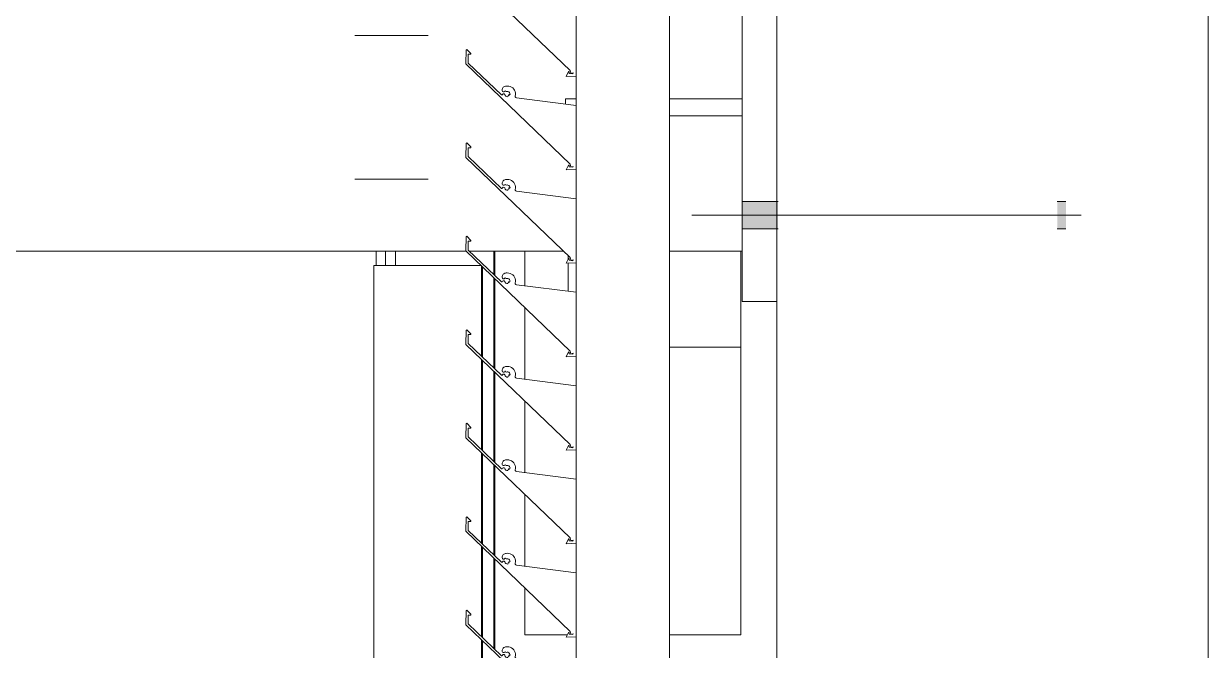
# Model space of a CAD drawing. Header units: millimetres. Extents: x -220592 to 404889, y -217665 to 38245.
# Drawn here: x -987.26 to -979.02, y -1326.67 to -1322.31 of the extents above; entities that cross this region are included whole.
import ezdxf

# ---------------------------------------------------------------- set-up
doc = ezdxf.new("R2010")
doc.units = ezdxf.units.MM
doc.linetypes.add('XKITLINE00', pattern=[0])
doc.linetypes.add('XKITLINE02', pattern=[4, 2, -2])
doc.layers.add('000 - 0_HIDE_OBJ_FRAMING_DEF_SUB_1', color=7, linetype='Continuous')
doc.layers.add('Bolt', color=7, linetype='Continuous', lineweight=0)
doc.layers.add('Part', color=7, linetype='Continuous', lineweight=0)

# ---------------------------------------------------------------- blocks, each defined once
blk = doc.blocks.new('*A13531')
at = {"layer": '000 - 0_HIDE_OBJ_FRAMING_DEF_SUB_1', "color": 7, "linetype": 'XKITLINE00', "lineweight": 0}
for p, q in [((-170.913334, 67.570805), (-170.913334, 99.680387)), ((-167.913334, 70.570805), (-167.913334, 99.420018))]:
    blk.add_line(p, q, dxfattribs=at)
blk = doc.blocks.new('*A13719')
at = {"layer": '000 - 0_HIDE_OBJ_FRAMING_DEF_SUB_1', "color": 7, "linetype": 'XKITLINE00', "lineweight": 0}
for p, q in [((-173.697937, 85.088511), (-173.697937, 85.188511)), ((-173.633058, 85.088511), (-173.633058, 85.188511)), ((-173.562852, 85.088511), (-173.562852, 85.188511)), ((-172.87913, 85.024479), (-172.87913, 85.188511)), ((-172.873025, 85.018628), (-172.873025, 85.188511)), ((-173.713199, 72.288511), (-173.713199, 85.088511)), ((-173.713199, 85.088511), (-172.967818, 85.088511)), ((-172.964598, 84.456391), (-172.964598, 85.08542)), ((-172.958493, 84.45054), (-172.958493, 85.079558)), ((-172.87913, 84.374479), (-172.87913, 85.003355)), ((-172.873025, 84.368628), (-172.873025, 84.997493)), ((-172.964598, 83.806391), (-172.964598, 84.43542)), ((-172.958493, 83.80054), (-172.958493, 84.429558)), ((-172.87913, 83.724479), (-172.87913, 84.353355)), ((-172.873025, 83.718628), (-172.873025, 84.347493)), ((-172.964598, 83.156391), (-172.964598, 83.78542)), ((-172.958493, 83.15054), (-172.958493, 83.779558)), ((-172.87913, 83.074479), (-172.87913, 83.703355)), ((-172.873025, 83.068628), (-172.873025, 83.697493)), ((-172.964598, 82.506391), (-172.964598, 83.13542)), ((-172.958493, 82.50054), (-172.958493, 83.129558)), ((-172.87913, 82.424479), (-172.87913, 83.053355)), ((-172.873025, 82.418628), (-172.873025, 83.047493)), ((-172.964598, 81.856391), (-172.964598, 82.48542)), ((-172.958493, 81.85054), (-172.958493, 82.479558))]:
    blk.add_line(p, q, dxfattribs=at)
blk = doc.blocks.new('*A13720')
at = {"layer": 'Part', "color": 7, "linetype": 'XKITLINE00', "lineweight": 0}
for p, q in [((-172.663349, 84.947415), (-172.663349, 85.188511)), ((-171.163349, 82.520764), (-171.163349, 85.188511)), ((-172.663349, 84.297415), (-172.663349, 84.796167)), ((-172.663349, 83.647415), (-172.663349, 84.146167)), ((-172.663349, 82.997415), (-172.663349, 83.496167)), ((-172.663349, 82.520764), (-172.663349, 82.846167)), ((-172.663349, 82.520764), (-172.368215, 82.520764)), ((-171.658652, 82.520764), (-171.163349, 82.520764))]:
    blk.add_line(p, q, dxfattribs=at)
blk = doc.blocks.new('*A13733')
at = {"layer": 'Part', "color": 7, "linetype": 'XKITLINE00', "lineweight": 0}
for p, q in [((-173.072824, 82.689018), (-173.073377, 82.589867)), ((-173.068143, 82.691486), (-173.072824, 82.689018)), ((-173.039494, 82.662598), (-173.068143, 82.691486)), ((-173.058341, 82.596233), (-173.057999, 82.65758)), ((-172.827326, 82.374831), (-173.058341, 82.596233)), ((-173.057999, 82.65758), (-173.040579, 82.657677)), ((-173.040579, 82.657677), (-173.039494, 82.662598)), ((-173.073377, 82.589867), (-172.348255, 81.893621)), ((-172.809549, 82.431553), (-172.814002, 82.427895)), ((-172.804479, 82.434293), (-172.809549, 82.431553)), ((-172.798978, 82.436012), (-172.804479, 82.434293)), ((-172.79325, 82.436648), (-172.798978, 82.436012)), ((-172.786451, 82.436746), (-172.79325, 82.436648)), ((-172.776238, 82.435961), (-172.786451, 82.436746)), ((-172.766337, 82.433338), (-172.776238, 82.435961)), ((-172.757074, 82.428965), (-172.766337, 82.433338)), ((-172.748758, 82.422986), (-172.757074, 82.428965)), ((-172.822166, 82.373739), (-172.827326, 82.374831)), ((-172.822163, 82.412893), (-172.822659, 82.405123)), ((-172.822659, 82.405123), (-172.820019, 82.399649)), ((-172.818512, 82.378366), (-172.822166, 82.373739)), ((-172.820428, 82.418389), (-172.822163, 82.412893)), ((-172.817674, 82.423452), (-172.820428, 82.418389)), ((-172.820019, 82.399649), (-172.814875, 82.396412)), ((-172.814048, 82.38222), (-172.818512, 82.378366)), ((-172.814002, 82.427895), (-172.817674, 82.423452)), ((-172.814875, 82.396412), (-172.808797, 82.3964)), ((-172.808154, 82.382014), (-172.814048, 82.38222)), ((-172.808797, 82.3964), (-172.803641, 82.399618)), ((-172.803971, 82.377857), (-172.808154, 82.382014)), ((-172.800857, 82.370283), (-172.803971, 82.377857)), ((-172.803641, 82.399618), (-172.800699, 82.40509)), ((-172.79619, 82.365497), (-172.800857, 82.370283)), ((-172.800699, 82.40509), (-172.798669, 82.400109)), ((-172.798669, 82.400109), (-172.793858, 82.397702)), ((-172.790114, 82.362707), (-172.79619, 82.365497)), ((-172.793858, 82.397702), (-172.78794, 82.398607)), ((-172.783442, 82.362284), (-172.790114, 82.362707)), ((-172.78794, 82.398607), (-172.78144, 82.398263)), ((-172.78112, 82.369675), (-172.783442, 82.362284)), ((-172.78144, 82.398263), (-172.775472, 82.395665)), ((-172.773955, 82.370619), (-172.78112, 82.369675)), ((-172.775472, 82.395665), (-172.77079, 82.391143)), ((-172.767418, 82.378785), (-172.775124, 82.377679)), ((-172.775124, 82.377679), (-172.773955, 82.370619)), ((-172.77079, 82.391143), (-172.767988, 82.385269)), ((-172.767988, 82.385269), (-172.767418, 82.378785)), ((-172.741662, 82.4156), (-172.748758, 82.422986)), ((-172.736022, 82.40705), (-172.741662, 82.4156)), ((-172.732024, 82.39762), (-172.736022, 82.40705)), ((-172.729801, 82.387621), (-172.732024, 82.39762)), ((-172.730912, 82.367251), (-172.729426, 82.377385)), ((-172.730672, 82.361728), (-172.730912, 82.367251)), ((-172.727536, 82.357177), (-172.730672, 82.361728)), ((-172.729426, 82.377385), (-172.729801, 82.387621)), ((-172.722461, 82.354987), (-172.727536, 82.357177)), ((-172.308455, 82.301957), (-172.722461, 82.354987)), ((-172.308462, 81.856287), (-172.308455, 82.301957)), ((-172.360613, 81.887152), (-172.376148, 81.853665)), ((-172.376148, 81.853665), (-172.308462, 81.856287)), ((-172.35549, 81.88674), (-172.360613, 81.887152)), ((-172.355361, 81.874549), (-172.35549, 81.88674)), ((-172.355361, 81.874549), (-172.330378, 81.871409)), ((-172.348255, 81.893621), (-172.345358, 81.875078)), ((-172.345358, 81.875078), (-172.328342, 81.877982)), ((-172.328342, 81.877982), (-172.330378, 81.871409))]:
    blk.add_line(p, q, dxfattribs=at)
blk = doc.blocks.new('*A13734')
at = {"layer": 'Part', "color": 7, "linetype": 'XKITLINE00', "lineweight": 0}
for p, q in [((-173.072824, 83.339018), (-173.073377, 83.239867)), ((-173.068143, 83.341486), (-173.072824, 83.339018)), ((-173.039494, 83.312598), (-173.068143, 83.341486)), ((-173.058341, 83.246233), (-173.057999, 83.30758)), ((-173.057999, 83.30758), (-173.040579, 83.307677)), ((-173.040579, 83.307677), (-173.039494, 83.312598)), ((-173.073377, 83.239867), (-172.348255, 82.543621)), ((-172.827326, 83.024831), (-173.058341, 83.246233)), ((-172.822166, 83.023739), (-172.827326, 83.024831)), ((-172.822163, 83.062893), (-172.822659, 83.055123)), ((-172.822659, 83.055123), (-172.820019, 83.049649)), ((-172.818512, 83.028366), (-172.822166, 83.023739)), ((-172.820428, 83.068389), (-172.822163, 83.062893)), ((-172.817674, 83.073452), (-172.820428, 83.068389)), ((-172.820019, 83.049649), (-172.814875, 83.046412)), ((-172.814048, 83.03222), (-172.818512, 83.028366)), ((-172.814002, 83.077895), (-172.817674, 83.073452)), ((-172.814875, 83.046412), (-172.808797, 83.0464)), ((-172.808154, 83.032014), (-172.814048, 83.03222)), ((-172.809549, 83.081553), (-172.814002, 83.077895)), ((-172.804479, 83.084293), (-172.809549, 83.081553)), ((-172.808797, 83.0464), (-172.803641, 83.049618)), ((-172.803971, 83.027857), (-172.808154, 83.032014)), ((-172.798978, 83.086012), (-172.804479, 83.084293)), ((-172.800857, 83.020283), (-172.803971, 83.027857)), ((-172.803641, 83.049618), (-172.800699, 83.05509)), ((-172.79619, 83.015497), (-172.800857, 83.020283)), ((-172.800699, 83.05509), (-172.798669, 83.050109)), ((-172.79325, 83.086648), (-172.798978, 83.086012)), ((-172.798669, 83.050109), (-172.793858, 83.047702)), ((-172.790114, 83.012707), (-172.79619, 83.015497)), ((-172.793858, 83.047702), (-172.78794, 83.048607)), ((-172.786451, 83.086746), (-172.79325, 83.086648)), ((-172.783442, 83.012284), (-172.790114, 83.012707)), ((-172.78794, 83.048607), (-172.78144, 83.048263)), ((-172.776238, 83.085961), (-172.786451, 83.086746)), ((-172.78112, 83.019675), (-172.783442, 83.012284)), ((-172.78144, 83.048263), (-172.775472, 83.045665)), ((-172.773955, 83.020619), (-172.78112, 83.019675)), ((-172.766337, 83.083338), (-172.776238, 83.085961)), ((-172.775472, 83.045665), (-172.77079, 83.041143)), ((-172.767418, 83.028785), (-172.775124, 83.027679)), ((-172.775124, 83.027679), (-172.773955, 83.020619)), ((-172.77079, 83.041143), (-172.767988, 83.035269)), ((-172.767988, 83.035269), (-172.767418, 83.028785)), ((-172.757074, 83.078965), (-172.766337, 83.083338)), ((-172.748758, 83.072986), (-172.757074, 83.078965)), ((-172.741662, 83.0656), (-172.748758, 83.072986)), ((-172.736022, 83.05705), (-172.741662, 83.0656)), ((-172.732024, 83.04762), (-172.736022, 83.05705)), ((-172.729801, 83.037621), (-172.732024, 83.04762)), ((-172.730912, 83.017251), (-172.729426, 83.027385)), ((-172.730672, 83.011728), (-172.730912, 83.017251)), ((-172.727536, 83.007177), (-172.730672, 83.011728)), ((-172.729426, 83.027385), (-172.729801, 83.037621)), ((-172.722461, 83.004987), (-172.727536, 83.007177)), ((-172.308455, 82.951957), (-172.722461, 83.004987)), ((-172.308462, 82.506287), (-172.308455, 82.951957)), ((-172.360613, 82.537152), (-172.376148, 82.503665)), ((-172.35549, 82.53674), (-172.360613, 82.537152)), ((-172.355361, 82.524549), (-172.35549, 82.53674)), ((-172.355361, 82.524549), (-172.330378, 82.521409)), ((-172.348255, 82.543621), (-172.345358, 82.525078)), ((-172.345358, 82.525078), (-172.328342, 82.527982)), ((-172.328342, 82.527982), (-172.330378, 82.521409)), ((-172.376148, 82.503665), (-172.308462, 82.506287))]:
    blk.add_line(p, q, dxfattribs=at)
blk = doc.blocks.new('*A13735')
at = {"layer": 'Part', "color": 7, "linetype": 'XKITLINE00', "lineweight": 0}
for p, q in [((-173.072824, 83.989018), (-173.073377, 83.889867)), ((-173.068143, 83.991486), (-173.072824, 83.989018)), ((-173.039494, 83.962598), (-173.068143, 83.991486)), ((-173.058341, 83.896233), (-173.057999, 83.95758)), ((-173.057999, 83.95758), (-173.040579, 83.957677)), ((-173.040579, 83.957677), (-173.039494, 83.962598)), ((-173.073377, 83.889867), (-172.348255, 83.193621)), ((-172.827326, 83.674831), (-173.058341, 83.896233)), ((-172.822166, 83.673739), (-172.827326, 83.674831)), ((-172.822163, 83.712893), (-172.822659, 83.705123)), ((-172.822659, 83.705123), (-172.820019, 83.699649)), ((-172.818512, 83.678366), (-172.822166, 83.673739)), ((-172.820428, 83.718389), (-172.822163, 83.712893)), ((-172.817674, 83.723452), (-172.820428, 83.718389)), ((-172.820019, 83.699649), (-172.814875, 83.696412)), ((-172.814048, 83.68222), (-172.818512, 83.678366)), ((-172.814002, 83.727895), (-172.817674, 83.723452)), ((-172.814875, 83.696412), (-172.808797, 83.6964)), ((-172.808154, 83.682014), (-172.814048, 83.68222)), ((-172.809549, 83.731553), (-172.814002, 83.727895)), ((-172.804479, 83.734293), (-172.809549, 83.731553)), ((-172.808797, 83.6964), (-172.803641, 83.699618)), ((-172.803971, 83.677857), (-172.808154, 83.682014)), ((-172.798978, 83.736012), (-172.804479, 83.734293)), ((-172.800857, 83.670283), (-172.803971, 83.677857)), ((-172.803641, 83.699618), (-172.800699, 83.70509)), ((-172.79619, 83.665497), (-172.800857, 83.670283)), ((-172.800699, 83.70509), (-172.798669, 83.700109)), ((-172.79325, 83.736648), (-172.798978, 83.736012)), ((-172.798669, 83.700109), (-172.793858, 83.697702)), ((-172.790114, 83.662707), (-172.79619, 83.665497)), ((-172.793858, 83.697702), (-172.78794, 83.698607)), ((-172.786451, 83.736746), (-172.79325, 83.736648)), ((-172.78794, 83.698607), (-172.78144, 83.698263)), ((-172.776238, 83.735961), (-172.786451, 83.736746)), ((-172.78112, 83.669675), (-172.783442, 83.662284)), ((-172.78144, 83.698263), (-172.775472, 83.695665)), ((-172.773955, 83.670619), (-172.78112, 83.669675)), ((-172.766337, 83.733338), (-172.776238, 83.735961)), ((-172.775472, 83.695665), (-172.77079, 83.691143)), ((-172.767418, 83.678785), (-172.775124, 83.677679)), ((-172.775124, 83.677679), (-172.773955, 83.670619)), ((-172.77079, 83.691143), (-172.767988, 83.685269)), ((-172.767988, 83.685269), (-172.767418, 83.678785)), ((-172.757074, 83.728965), (-172.766337, 83.733338)), ((-172.748758, 83.722986), (-172.757074, 83.728965)), ((-172.741662, 83.7156), (-172.748758, 83.722986)), ((-172.736022, 83.70705), (-172.741662, 83.7156)), ((-172.732024, 83.69762), (-172.736022, 83.70705)), ((-172.729801, 83.687621), (-172.732024, 83.69762)), ((-172.730912, 83.667251), (-172.729426, 83.677385)), ((-172.730672, 83.661728), (-172.730912, 83.667251)), ((-172.729426, 83.677385), (-172.729801, 83.687621)), ((-172.783442, 83.662284), (-172.790114, 83.662707)), ((-172.727536, 83.657177), (-172.730672, 83.661728)), ((-172.722461, 83.654987), (-172.727536, 83.657177)), ((-172.308455, 83.601957), (-172.722461, 83.654987)), ((-172.308462, 83.156287), (-172.308455, 83.601957)), ((-172.360613, 83.187152), (-172.376148, 83.153665)), ((-172.35549, 83.18674), (-172.360613, 83.187152)), ((-172.355361, 83.174549), (-172.35549, 83.18674)), ((-172.355361, 83.174549), (-172.330378, 83.171409)), ((-172.348255, 83.193621), (-172.345358, 83.175078)), ((-172.345358, 83.175078), (-172.328342, 83.177982)), ((-172.328342, 83.177982), (-172.330378, 83.171409)), ((-172.376148, 83.153665), (-172.308462, 83.156287))]:
    blk.add_line(p, q, dxfattribs=at)
blk = doc.blocks.new('*A13736')
at = {"layer": 'Part', "color": 7, "linetype": 'XKITLINE00', "lineweight": 0}
for p, q in [((-173.072824, 84.639018), (-173.073377, 84.539867)), ((-173.068143, 84.641486), (-173.072824, 84.639018)), ((-173.039494, 84.612598), (-173.068143, 84.641486)), ((-173.058341, 84.546233), (-173.057999, 84.60758)), ((-173.057999, 84.60758), (-173.040579, 84.607677)), ((-173.040579, 84.607677), (-173.039494, 84.612598)), ((-173.073377, 84.539867), (-172.348255, 83.843621)), ((-172.827326, 84.324831), (-173.058341, 84.546233)), ((-172.822166, 84.323739), (-172.827326, 84.324831)), ((-172.822163, 84.362893), (-172.822659, 84.355123)), ((-172.822659, 84.355123), (-172.820019, 84.349649)), ((-172.818512, 84.328366), (-172.822166, 84.323739)), ((-172.820428, 84.368389), (-172.822163, 84.362893)), ((-172.817674, 84.373452), (-172.820428, 84.368389)), ((-172.820019, 84.349649), (-172.814875, 84.346412)), ((-172.814048, 84.33222), (-172.818512, 84.328366)), ((-172.814002, 84.377895), (-172.817674, 84.373452)), ((-172.814875, 84.346412), (-172.808797, 84.3464)), ((-172.808154, 84.332014), (-172.814048, 84.33222)), ((-172.809549, 84.381553), (-172.814002, 84.377895)), ((-172.804479, 84.384293), (-172.809549, 84.381553)), ((-172.808797, 84.3464), (-172.803641, 84.349618)), ((-172.803971, 84.327857), (-172.808154, 84.332014)), ((-172.798978, 84.386012), (-172.804479, 84.384293)), ((-172.800857, 84.320283), (-172.803971, 84.327857)), ((-172.803641, 84.349618), (-172.800699, 84.35509)), ((-172.800699, 84.35509), (-172.798669, 84.350109)), ((-172.79325, 84.386648), (-172.798978, 84.386012)), ((-172.798669, 84.350109), (-172.793858, 84.347702)), ((-172.793858, 84.347702), (-172.78794, 84.348607)), ((-172.786451, 84.386746), (-172.79325, 84.386648)), ((-172.78794, 84.348607), (-172.78144, 84.348263)), ((-172.776238, 84.385961), (-172.786451, 84.386746)), ((-172.78144, 84.348263), (-172.775472, 84.345665)), ((-172.766337, 84.383338), (-172.776238, 84.385961)), ((-172.775472, 84.345665), (-172.77079, 84.341143)), ((-172.767418, 84.328785), (-172.775124, 84.327679)), ((-172.775124, 84.327679), (-172.773955, 84.320619)), ((-172.77079, 84.341143), (-172.767988, 84.335269)), ((-172.767988, 84.335269), (-172.767418, 84.328785)), ((-172.757074, 84.378965), (-172.766337, 84.383338)), ((-172.748758, 84.372986), (-172.757074, 84.378965)), ((-172.741662, 84.3656), (-172.748758, 84.372986)), ((-172.736022, 84.35705), (-172.741662, 84.3656)), ((-172.732024, 84.34762), (-172.736022, 84.35705)), ((-172.729801, 84.337621), (-172.732024, 84.34762)), ((-172.730912, 84.317251), (-172.729426, 84.327385)), ((-172.729426, 84.327385), (-172.729801, 84.337621)), ((-172.79619, 84.315497), (-172.800857, 84.320283)), ((-172.790114, 84.312707), (-172.79619, 84.315497)), ((-172.783442, 84.312284), (-172.790114, 84.312707)), ((-172.78112, 84.319675), (-172.783442, 84.312284)), ((-172.773955, 84.320619), (-172.78112, 84.319675)), ((-172.730672, 84.311728), (-172.730912, 84.317251)), ((-172.727536, 84.307177), (-172.730672, 84.311728)), ((-172.722461, 84.304987), (-172.727536, 84.307177)), ((-172.308455, 84.251957), (-172.722461, 84.304987)), ((-172.308462, 83.806287), (-172.308455, 84.251957)), ((-172.360613, 83.837152), (-172.376148, 83.803665)), ((-172.35549, 83.83674), (-172.360613, 83.837152)), ((-172.355361, 83.824549), (-172.35549, 83.83674)), ((-172.348255, 83.843621), (-172.345358, 83.825078)), ((-172.376148, 83.803665), (-172.308462, 83.806287)), ((-172.355361, 83.824549), (-172.330378, 83.821409)), ((-172.345358, 83.825078), (-172.328342, 83.827982)), ((-172.328342, 83.827982), (-172.330378, 83.821409))]:
    blk.add_line(p, q, dxfattribs=at)
blk = doc.blocks.new('*A13737')
at = {"layer": 'Part', "color": 7, "linetype": 'XKITLINE00', "lineweight": 0}
for p, q in [((-173.072824, 85.289018), (-173.073377, 85.189867)), ((-173.068143, 85.291486), (-173.072824, 85.289018)), ((-173.039494, 85.262598), (-173.068143, 85.291486)), ((-173.058341, 85.196233), (-173.057999, 85.25758)), ((-173.057999, 85.25758), (-173.040579, 85.257677)), ((-173.040579, 85.257677), (-173.039494, 85.262598)), ((-173.073377, 85.189867), (-172.348255, 84.493621)), ((-172.827326, 84.974831), (-173.058341, 85.196233)), ((-172.822163, 85.012893), (-172.822659, 85.005123)), ((-172.822659, 85.005123), (-172.820019, 84.999649)), ((-172.820428, 85.018389), (-172.822163, 85.012893)), ((-172.817674, 85.023452), (-172.820428, 85.018389)), ((-172.820019, 84.999649), (-172.814875, 84.996412)), ((-172.814048, 84.98222), (-172.818512, 84.978366)), ((-172.814002, 85.027895), (-172.817674, 85.023452)), ((-172.814875, 84.996412), (-172.808797, 84.9964)), ((-172.808154, 84.982014), (-172.814048, 84.98222)), ((-172.809549, 85.031553), (-172.814002, 85.027895)), ((-172.804479, 85.034293), (-172.809549, 85.031553)), ((-172.808797, 84.9964), (-172.803641, 84.999618)), ((-172.803971, 84.977857), (-172.808154, 84.982014)), ((-172.798978, 85.036012), (-172.804479, 85.034293)), ((-172.803641, 84.999618), (-172.800699, 85.00509)), ((-172.800699, 85.00509), (-172.798669, 85.000109)), ((-172.79325, 85.036648), (-172.798978, 85.036012)), ((-172.798669, 85.000109), (-172.793858, 84.997702)), ((-172.793858, 84.997702), (-172.78794, 84.998607)), ((-172.786451, 85.036746), (-172.79325, 85.036648)), ((-172.78794, 84.998607), (-172.78144, 84.998263)), ((-172.776238, 85.035961), (-172.786451, 85.036746)), ((-172.78144, 84.998263), (-172.775472, 84.995665)), ((-172.766337, 85.033338), (-172.776238, 85.035961)), ((-172.775472, 84.995665), (-172.77079, 84.991143)), ((-172.77079, 84.991143), (-172.767988, 84.985269)), ((-172.767988, 84.985269), (-172.767418, 84.978785)), ((-172.757074, 85.028965), (-172.766337, 85.033338)), ((-172.748758, 85.022986), (-172.757074, 85.028965)), ((-172.741662, 85.0156), (-172.748758, 85.022986)), ((-172.736022, 85.00705), (-172.741662, 85.0156)), ((-172.732024, 84.99762), (-172.736022, 85.00705)), ((-172.729801, 84.987621), (-172.732024, 84.99762)), ((-172.729426, 84.977385), (-172.729801, 84.987621)), ((-172.822166, 84.973739), (-172.827326, 84.974831)), ((-172.818512, 84.978366), (-172.822166, 84.973739)), ((-172.800857, 84.970283), (-172.803971, 84.977857)), ((-172.79619, 84.965497), (-172.800857, 84.970283)), ((-172.790114, 84.962707), (-172.79619, 84.965497)), ((-172.783442, 84.962284), (-172.790114, 84.962707)), ((-172.78112, 84.969675), (-172.783442, 84.962284)), ((-172.773955, 84.970619), (-172.78112, 84.969675)), ((-172.767418, 84.978785), (-172.775124, 84.977679)), ((-172.775124, 84.977679), (-172.773955, 84.970619)), ((-172.730912, 84.967251), (-172.729426, 84.977385)), ((-172.730672, 84.961728), (-172.730912, 84.967251)), ((-172.727536, 84.957177), (-172.730672, 84.961728)), ((-172.722461, 84.954987), (-172.727536, 84.957177)), ((-172.308455, 84.901957), (-172.722461, 84.954987)), ((-172.308462, 84.456287), (-172.308455, 84.901957)), ((-172.360613, 84.487152), (-172.376148, 84.453665)), ((-172.35549, 84.48674), (-172.360613, 84.487152)), ((-172.348255, 84.493621), (-172.345358, 84.475078)), ((-172.376148, 84.453665), (-172.308462, 84.456287)), ((-172.355361, 84.474549), (-172.35549, 84.48674)), ((-172.355361, 84.474549), (-172.330378, 84.471409)), ((-172.345358, 84.475078), (-172.328342, 84.477982)), ((-172.328342, 84.477982), (-172.330378, 84.471409))]:
    blk.add_line(p, q, dxfattribs=at)
blk = doc.blocks.new('*A13738')
at = {"layer": 'Part', "color": 7, "linetype": 'XKITLINE00', "lineweight": 0}
for p, q in [((-173.072824, 85.939018), (-173.073377, 85.839867)), ((-173.068143, 85.941486), (-173.072824, 85.939018)), ((-173.039494, 85.912598), (-173.068143, 85.941486)), ((-173.058341, 85.846233), (-173.057999, 85.90758)), ((-173.057999, 85.90758), (-173.040579, 85.907677)), ((-173.040579, 85.907677), (-173.039494, 85.912598)), ((-173.073377, 85.839867), (-172.348255, 85.143621)), ((-172.827326, 85.624831), (-173.058341, 85.846233)), ((-172.822163, 85.662893), (-172.822659, 85.655123)), ((-172.822659, 85.655123), (-172.820019, 85.649649)), ((-172.820428, 85.668389), (-172.822163, 85.662893)), ((-172.817674, 85.673452), (-172.820428, 85.668389)), ((-172.820019, 85.649649), (-172.814875, 85.646412)), ((-172.814002, 85.677895), (-172.817674, 85.673452)), ((-172.814875, 85.646412), (-172.808797, 85.6464)), ((-172.809549, 85.681553), (-172.814002, 85.677895)), ((-172.804479, 85.684293), (-172.809549, 85.681553)), ((-172.808797, 85.6464), (-172.803641, 85.649618)), ((-172.798978, 85.686012), (-172.804479, 85.684293)), ((-172.803641, 85.649618), (-172.800699, 85.65509)), ((-172.800699, 85.65509), (-172.798669, 85.650109)), ((-172.79325, 85.686648), (-172.798978, 85.686012)), ((-172.798669, 85.650109), (-172.793858, 85.647702)), ((-172.793858, 85.647702), (-172.78794, 85.648607)), ((-172.786451, 85.686746), (-172.79325, 85.686648)), ((-172.78794, 85.648607), (-172.78144, 85.648263)), ((-172.776238, 85.685961), (-172.786451, 85.686746)), ((-172.78144, 85.648263), (-172.775472, 85.645665)), ((-172.766337, 85.683338), (-172.776238, 85.685961)), ((-172.775472, 85.645665), (-172.77079, 85.641143)), ((-172.77079, 85.641143), (-172.767988, 85.635269)), ((-172.757074, 85.678965), (-172.766337, 85.683338)), ((-172.748758, 85.672986), (-172.757074, 85.678965)), ((-172.741662, 85.6656), (-172.748758, 85.672986)), ((-172.736022, 85.65705), (-172.741662, 85.6656)), ((-172.732024, 85.64762), (-172.736022, 85.65705)), ((-172.729801, 85.637621), (-172.732024, 85.64762)), ((-172.822166, 85.623739), (-172.827326, 85.624831)), ((-172.818512, 85.628366), (-172.822166, 85.623739)), ((-172.814048, 85.63222), (-172.818512, 85.628366)), ((-172.808154, 85.632014), (-172.814048, 85.63222)), ((-172.803971, 85.627857), (-172.808154, 85.632014)), ((-172.800857, 85.620283), (-172.803971, 85.627857)), ((-172.79619, 85.615497), (-172.800857, 85.620283)), ((-172.790114, 85.612707), (-172.79619, 85.615497)), ((-172.783442, 85.612284), (-172.790114, 85.612707)), ((-172.78112, 85.619675), (-172.783442, 85.612284)), ((-172.773955, 85.620619), (-172.78112, 85.619675)), ((-172.767418, 85.628785), (-172.775124, 85.627679)), ((-172.775124, 85.627679), (-172.773955, 85.620619)), ((-172.767988, 85.635269), (-172.767418, 85.628785)), ((-172.730912, 85.617251), (-172.729426, 85.627385)), ((-172.730672, 85.611728), (-172.730912, 85.617251)), ((-172.727536, 85.607177), (-172.730672, 85.611728)), ((-172.729426, 85.627385), (-172.729801, 85.637621)), ((-172.722461, 85.604987), (-172.727536, 85.607177)), ((-172.308455, 85.551957), (-172.722461, 85.604987)), ((-172.308462, 85.106287), (-172.308455, 85.551957)), ((-172.360613, 85.137152), (-172.376148, 85.103665)), ((-172.376148, 85.103665), (-172.308462, 85.106287)), ((-172.35549, 85.13674), (-172.360613, 85.137152)), ((-172.355361, 85.124549), (-172.35549, 85.13674)), ((-172.355361, 85.124549), (-172.330378, 85.121409)), ((-172.348255, 85.143621), (-172.345358, 85.125078)), ((-172.345358, 85.125078), (-172.328342, 85.127982)), ((-172.328342, 85.127982), (-172.330378, 85.121409))]:
    blk.add_line(p, q, dxfattribs=at)
blk = doc.blocks.new('*A13739')
at = {"layer": 'Part', "color": 7, "linetype": 'XKITLINE00', "lineweight": 0}
for p, q in [((-173.072824, 86.589018), (-173.073377, 86.489867)), ((-173.068143, 86.591486), (-173.072824, 86.589018)), ((-173.039494, 86.562598), (-173.068143, 86.591486)), ((-173.058341, 86.496233), (-173.057999, 86.55758)), ((-173.057999, 86.55758), (-173.040579, 86.557677)), ((-173.040579, 86.557677), (-173.039494, 86.562598)), ((-173.073377, 86.489867), (-172.348255, 85.793621)), ((-172.827326, 86.274831), (-173.058341, 86.496233)), ((-172.822163, 86.312893), (-172.822659, 86.305123)), ((-172.822659, 86.305123), (-172.820019, 86.299649)), ((-172.820428, 86.318389), (-172.822163, 86.312893)), ((-172.817674, 86.323452), (-172.820428, 86.318389)), ((-172.820019, 86.299649), (-172.814875, 86.296412)), ((-172.814002, 86.327895), (-172.817674, 86.323452)), ((-172.809549, 86.331553), (-172.814002, 86.327895)), ((-172.804479, 86.334293), (-172.809549, 86.331553)), ((-172.808797, 86.2964), (-172.803641, 86.299618)), ((-172.798978, 86.336012), (-172.804479, 86.334293)), ((-172.803641, 86.299618), (-172.800699, 86.30509)), ((-172.800699, 86.30509), (-172.798669, 86.300109)), ((-172.79325, 86.336648), (-172.798978, 86.336012)), ((-172.798669, 86.300109), (-172.793858, 86.297702)), ((-172.786451, 86.336746), (-172.79325, 86.336648)), ((-172.776238, 86.335961), (-172.786451, 86.336746)), ((-172.766337, 86.333338), (-172.776238, 86.335961)), ((-172.757074, 86.328965), (-172.766337, 86.333338)), ((-172.748758, 86.322986), (-172.757074, 86.328965)), ((-172.741662, 86.3156), (-172.748758, 86.322986)), ((-172.736022, 86.30705), (-172.741662, 86.3156)), ((-172.732024, 86.29762), (-172.736022, 86.30705)), ((-172.822166, 86.273739), (-172.827326, 86.274831)), ((-172.818512, 86.278366), (-172.822166, 86.273739)), ((-172.814048, 86.28222), (-172.818512, 86.278366)), ((-172.814875, 86.296412), (-172.808797, 86.2964)), ((-172.808154, 86.282014), (-172.814048, 86.28222)), ((-172.803971, 86.277857), (-172.808154, 86.282014)), ((-172.800857, 86.270283), (-172.803971, 86.277857)), ((-172.79619, 86.265497), (-172.800857, 86.270283)), ((-172.790114, 86.262707), (-172.79619, 86.265497)), ((-172.793858, 86.297702), (-172.78794, 86.298607)), ((-172.783442, 86.262284), (-172.790114, 86.262707)), ((-172.78794, 86.298607), (-172.78144, 86.298263)), ((-172.78112, 86.269675), (-172.783442, 86.262284)), ((-172.78144, 86.298263), (-172.775472, 86.295665)), ((-172.773955, 86.270619), (-172.78112, 86.269675)), ((-172.775472, 86.295665), (-172.77079, 86.291143)), ((-172.767418, 86.278785), (-172.775124, 86.277679)), ((-172.775124, 86.277679), (-172.773955, 86.270619)), ((-172.77079, 86.291143), (-172.767988, 86.285269)), ((-172.767988, 86.285269), (-172.767418, 86.278785)), ((-172.729801, 86.287621), (-172.732024, 86.29762)), ((-172.730912, 86.267251), (-172.729426, 86.277385)), ((-172.730672, 86.261728), (-172.730912, 86.267251)), ((-172.727536, 86.257177), (-172.730672, 86.261728)), ((-172.729426, 86.277385), (-172.729801, 86.287621)), ((-172.722461, 86.254987), (-172.727536, 86.257177)), ((-172.308455, 86.201957), (-172.722461, 86.254987)), ((-172.308462, 85.756287), (-172.308455, 86.201957)), ((-172.360613, 85.787152), (-172.376148, 85.753665)), ((-172.376148, 85.753665), (-172.308462, 85.756287)), ((-172.35549, 85.78674), (-172.360613, 85.787152)), ((-172.355361, 85.774549), (-172.35549, 85.78674)), ((-172.355361, 85.774549), (-172.330378, 85.771409)), ((-172.348255, 85.793621), (-172.345358, 85.775078)), ((-172.345358, 85.775078), (-172.328342, 85.777982)), ((-172.328342, 85.777982), (-172.330378, 85.771409))]:
    blk.add_line(p, q, dxfattribs=at)
blk = doc.blocks.new('*A13740')
at = {"layer": 'Part', "color": 7, "linetype": 'XKITLINE00', "lineweight": 0}
for p, q in [((-173.072824, 87.239018), (-173.073377, 87.139867)), ((-173.068143, 87.241486), (-173.072824, 87.239018)), ((-173.039494, 87.212598), (-173.068143, 87.241486)), ((-173.058341, 87.146233), (-173.057999, 87.20758)), ((-173.057999, 87.20758), (-173.040579, 87.207677)), ((-173.040579, 87.207677), (-173.039494, 87.212598)), ((-173.073377, 87.139867), (-172.348255, 86.443621)), ((-172.827326, 86.924831), (-173.058341, 87.146233)), ((-172.822163, 86.962893), (-172.822659, 86.955123)), ((-172.820428, 86.968389), (-172.822163, 86.962893)), ((-172.817674, 86.973452), (-172.820428, 86.968389)), ((-172.814002, 86.977895), (-172.817674, 86.973452)), ((-172.809549, 86.981553), (-172.814002, 86.977895)), ((-172.804479, 86.984293), (-172.809549, 86.981553)), ((-172.798978, 86.986012), (-172.804479, 86.984293)), ((-172.79325, 86.986648), (-172.798978, 86.986012)), ((-172.786451, 86.986746), (-172.79325, 86.986648)), ((-172.776238, 86.985961), (-172.786451, 86.986746)), ((-172.766337, 86.983338), (-172.776238, 86.985961)), ((-172.757074, 86.978965), (-172.766337, 86.983338)), ((-172.748758, 86.972986), (-172.757074, 86.978965)), ((-172.741662, 86.9656), (-172.748758, 86.972986)), ((-172.736022, 86.95705), (-172.741662, 86.9656)), ((-172.822166, 86.923739), (-172.827326, 86.924831)), ((-172.822659, 86.955123), (-172.820019, 86.949649)), ((-172.818512, 86.928366), (-172.822166, 86.923739)), ((-172.820019, 86.949649), (-172.814875, 86.946412)), ((-172.814048, 86.93222), (-172.818512, 86.928366)), ((-172.814875, 86.946412), (-172.808797, 86.9464)), ((-172.808154, 86.932014), (-172.814048, 86.93222)), ((-172.808797, 86.9464), (-172.803641, 86.949618)), ((-172.803971, 86.927857), (-172.808154, 86.932014)), ((-172.800857, 86.920283), (-172.803971, 86.927857)), ((-172.803641, 86.949618), (-172.800699, 86.95509)), ((-172.79619, 86.915497), (-172.800857, 86.920283)), ((-172.800699, 86.95509), (-172.798669, 86.950109)), ((-172.798669, 86.950109), (-172.793858, 86.947702)), ((-172.790114, 86.912707), (-172.79619, 86.915497)), ((-172.793858, 86.947702), (-172.78794, 86.948607)), ((-172.783442, 86.912284), (-172.790114, 86.912707)), ((-172.78794, 86.948607), (-172.78144, 86.948263)), ((-172.78112, 86.919675), (-172.783442, 86.912284)), ((-172.78144, 86.948263), (-172.775472, 86.945665)), ((-172.773955, 86.920619), (-172.78112, 86.919675)), ((-172.775472, 86.945665), (-172.77079, 86.941143)), ((-172.767418, 86.928785), (-172.775124, 86.927679)), ((-172.775124, 86.927679), (-172.773955, 86.920619)), ((-172.77079, 86.941143), (-172.767988, 86.935269)), ((-172.767988, 86.935269), (-172.767418, 86.928785)), ((-172.732024, 86.94762), (-172.736022, 86.95705)), ((-172.729801, 86.937621), (-172.732024, 86.94762)), ((-172.730912, 86.917251), (-172.729426, 86.927385)), ((-172.730672, 86.911728), (-172.730912, 86.917251)), ((-172.727536, 86.907177), (-172.730672, 86.911728)), ((-172.729426, 86.927385), (-172.729801, 86.937621)), ((-172.722461, 86.904987), (-172.727536, 86.907177)), ((-172.308455, 86.851957), (-172.722461, 86.904987)), ((-172.308462, 86.406287), (-172.308455, 86.851957)), ((-172.360613, 86.437152), (-172.376148, 86.403665)), ((-172.376148, 86.403665), (-172.308462, 86.406287)), ((-172.35549, 86.43674), (-172.360613, 86.437152)), ((-172.355361, 86.424549), (-172.35549, 86.43674)), ((-172.355361, 86.424549), (-172.330378, 86.421409)), ((-172.348255, 86.443621), (-172.345358, 86.425078)), ((-172.345358, 86.425078), (-172.328342, 86.427982)), ((-172.328342, 86.427982), (-172.330378, 86.421409))]:
    blk.add_line(p, q, dxfattribs=at)
blk = doc.blocks.new('*A13753')
at = {"layer": 'Part', "color": 7, "linetype": 'XKITLINE00', "lineweight": 0}
for p, q in [((-171.658652, 79.556275), (-171.658652, 92.756161)), ((-172.308652, 86.201982), (-172.308652, 86.406279)), ((-172.308652, 85.551982), (-172.308652, 85.756279)), ((-172.308652, 84.901982), (-172.308652, 85.106279)), ((-172.308652, 84.251982), (-172.308652, 84.456279)), ((-172.308652, 83.601982), (-172.308652, 83.806279)), ((-172.308652, 82.951982), (-172.308652, 83.156279)), ((-172.308652, 82.301982), (-172.308652, 82.506279))]:
    blk.add_line(p, q, dxfattribs=at)
blk = doc.blocks.new('*A13754')
at = {"layer": 'Part', "color": 7, "linetype": 'XKITLINE00', "lineweight": 0}
for p, q in [((-171.153365, 87.538471), (-170.913334, 87.538471)), ((-171.153365, 84.838471), (-171.153365, 87.538471)), ((-170.913334, 84.838471), (-171.153365, 84.838471))]:
    blk.add_line(p, q, dxfattribs=at)
blk = doc.blocks.new('*A13756')
at = {"layer": 'Part', "color": 7, "linetype": 'XKITLINE00', "lineweight": 0}
for p, q in [((-172.381977, 86.211375), (-172.381977, 86.248511)), ((-172.381977, 86.248511), (-172.308652, 86.248511)), ((-171.658652, 86.248511), (-171.153365, 86.248511)), ((-171.658652, 86.128511), (-171.153365, 86.128511))]:
    blk.add_line(p, q, dxfattribs=at)
blk = doc.blocks.new('*A13757')
at = {"layer": '000 - 0_HIDE_OBJ_FRAMING_DEF_SUB_1', "color": 7, "linetype": 'XKITLINE02', "lineweight": 0}
for p, q in [((-173.845266, 86.688511), (-173.366949, 86.688511)), ((-173.814916, 86.688511), (-173.336599, 86.688511))]:
    blk.add_line(p, q, dxfattribs=at)
blk = doc.blocks.new('*A13758')
at = {"layer": '000 - 0_HIDE_OBJ_FRAMING_DEF_SUB_1', "color": 7, "linetype": 'XKITLINE02', "lineweight": 0}
for p, q in [((-173.845266, 85.688498), (-173.366949, 85.688498)), ((-173.814916, 85.688498), (-173.336599, 85.688498))]:
    blk.add_line(p, q, dxfattribs=at)
blk = doc.blocks.new('*A13759')
at = {"layer": 'Bolt'}
for points in [[(-170.9034, 86.8435), (-171.1534, 86.8435), (-171.1534, 87.0335), (-170.9034, 87.0335)], [(-170.9034, 86.8435), (-171.1534, 86.8435), (-171.1534, 87.0335), (-170.9034, 87.0335)], [(-168.9034, 86.8435), (-168.9634, 86.8435), (-168.9634, 87.0335), (-168.9034, 87.0335)], [(-168.9034, 86.8435), (-168.9634, 86.8435), (-168.9634, 87.0335), (-168.9034, 87.0335)], [(-170.9034, 85.3435), (-171.1534, 85.3435), (-171.1534, 85.5335), (-170.9034, 85.5335)], [(-170.9034, 85.3435), (-171.1534, 85.3435), (-171.1534, 85.5335), (-170.9034, 85.5335)], [(-168.9034, 85.3435), (-168.9634, 85.3435), (-168.9634, 85.5335), (-168.9034, 85.5335)], [(-168.9034, 85.3435), (-168.9634, 85.3435), (-168.9634, 85.5335), (-168.9034, 85.5335)]]:
    blk.add_hatch(color=7, dxfattribs=at).paths.add_polyline_path(points, flags=17)
at = {"layer": 'Bolt', "color": 7, "linetype": 'XKITLINE00', "lineweight": 0}
for p, q in [((-170.9034, 87.0335), (-171.1534, 87.0335)), ((-170.9034, 87.0335), (-171.1534, 87.0335)), ((-168.9034, 87.0335), (-168.9634, 87.0335)), ((-168.9034, 87.0335), (-168.9634, 87.0335)), ((-168.7978, 86.9385), (-171.5034, 86.9385)), ((-168.7978, 86.9385), (-171.5034, 86.9385)), ((-170.9034, 86.8435), (-171.1534, 86.8435)), ((-170.9034, 86.8435), (-171.1534, 86.8435)), ((-168.9034, 86.8435), (-168.9634, 86.8435)), ((-168.9034, 86.8435), (-168.9634, 86.8435)), ((-170.9034, 85.5335), (-171.1534, 85.5335)), ((-170.9034, 85.5335), (-171.1534, 85.5335)), ((-168.9034, 85.5335), (-168.9634, 85.5335)), ((-168.9034, 85.5335), (-168.9634, 85.5335)), ((-168.7978, 85.4385), (-171.5034, 85.4385)), ((-168.7978, 85.4385), (-171.5034, 85.4385)), ((-170.9034, 85.3435), (-171.1534, 85.3435)), ((-170.9034, 85.3435), (-171.1534, 85.3435)), ((-168.9034, 85.3435), (-168.9634, 85.3435)), ((-168.9034, 85.3435), (-168.9634, 85.3435))]:
    blk.add_line(p, q, dxfattribs=at)
blk = doc.blocks.new('*A13761')
at = {"layer": 'Part', "color": 7, "linetype": 'XKITLINE00', "lineweight": 0}
for p, q in [((-172.363349, 85.131254), (-172.363349, 85.158114)), ((-171.163349, 85.188511), (-171.163349, 84.520764)), ((-172.363349, 84.908988), (-172.363349, 85.10416)), ((-171.163349, 84.520764), (-171.658652, 84.520764))]:
    blk.add_line(p, q, dxfattribs=at)
blk = doc.blocks.new('*A13820')
at = {"layer": '000 - 0_HIDE_OBJ_FRAMING_DEF_SUB_1', "color": 7, "linetype": 'XKITLINE00', "lineweight": 0}
for p, q in [((-184.211249, 85.188511), (-173.071965, 85.188511)), ((-173.050284, 85.188511), (-172.395007, 85.188511)), ((-171.658652, 85.188511), (-171.153365, 85.188511))]:
    blk.add_line(p, q, dxfattribs=at)

msp = doc.modelspace()

# ---------------------------------------------------------------- block references
at = {"color": 7, "lineweight": 0}
for name in ['*A13531', '*A13720', '*A13753', '*A13754', '*A13820', '*A13740', '*A13759', '*A13757', '*A13739', '*A13756', '*A13738', '*A13758', '*A13737', '*A13719', '*A13761', '*A13736', '*A13735', '*A13734', '*A13733']:
    msp.add_blockref(name, (-811.109, -1409.08), dxfattribs=at)

doc.saveas('drawing.dxf')
